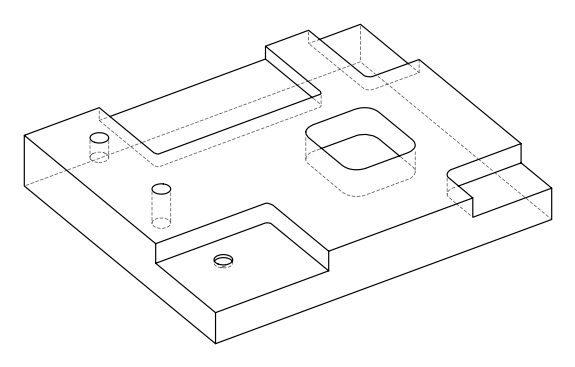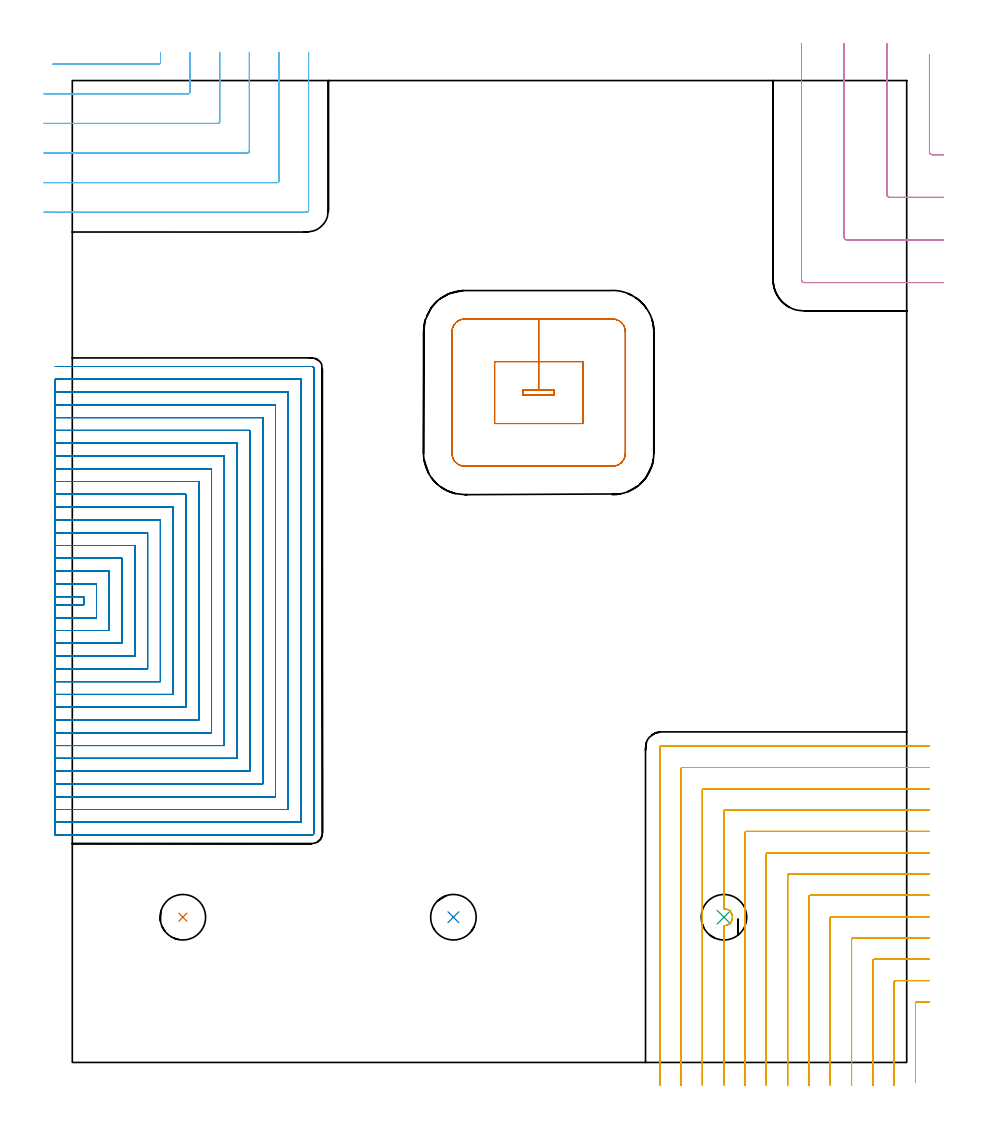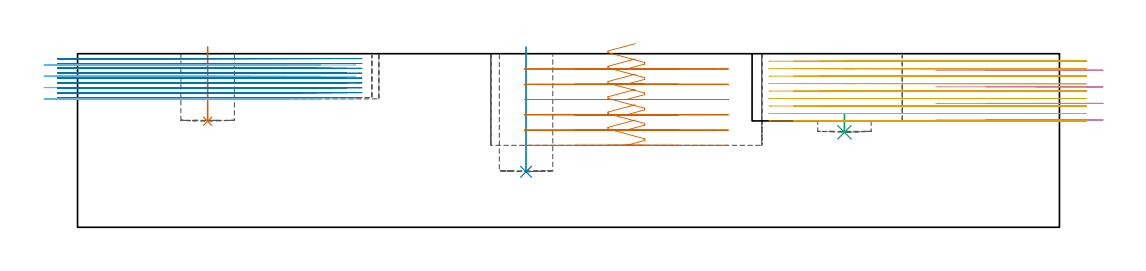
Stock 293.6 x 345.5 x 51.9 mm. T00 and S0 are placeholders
(PLAN: 8 operations, 5 tool changes, 165.6 min)
(1 INDEXABLE_INSERT_DRILL_BLIND_HOLE_FROM_SOLID | STEP1POCKET | NXT0302_003 | 0.09 min | 4017 mm3)
(2 INDEXABLE_INSERT_DRILL_BLIND_HOLE_FROM_SOLID_1 | STEP1POCKET_1 | NXT0302_003 | 0.15 min | 7048 mm3)
(3 INDEXABLE_INSERT_DRILL_BLIND_HOLE_FROM_SOLID_2 | STEP1POCKET_2 | NXT0302_003 | 0.03 min | 4680 mm3)
(4 MILL_CORNER_NOTCH_RECTANGULAR | CORNER_NOTCH_RECTANGULAR | UGT0201_136 | Follow Part, ap 5, ae 75% | 3.17 min | 74967 mm3)
(5 MILL_CORNER_NOTCH_RECTANGULAR_1 | CORNER_NOTCH_RECTANGULAR_1 | NXT0201_013 | Follow Part, ap 2.5, ae 75% | 32.02 min | 210665 mm3)
(6 MILL_CORNER_NOTCH_RECTANGULAR_2 | CORNER_NOTCH_RECTANGULAR_2 | UGT0201_131 | Follow Part, ap 3.475, ae 75% | 5.18 min | 64674 mm3)
(7 MILL_RECTANGULAR_POCKET | POCKET_RECTANGULAR_STRAIGHT | UGT0201_136 | Follow Part, ap 5, ae 75% | 5.22 min | 154429 mm3)
(8 MILL_SLOT | SLOT_PARTIAL_RECTANGULAR | UGT0201_014 | Follow Part, ap 1.5, ae 75% | 119.71 min | 196952 mm3)
(TOOL NXT0302_003 | Index. Insert Drill 16mm [880-D1600L20-05] | D16 PA176 FL80 Z2)
(TOOL UGT0201_136 | Carbide End Mill 20.0 | D20 FL30 Z4)
(TOOL NXT0201_013 | ENDMILL 10mm | D10 FL30 Z4)
(TOOL UGT0201_131 | Carbide End Mill 13.9 | D13.9 FL30 Z4)
(TOOL UGT0201_014 | End mill 6 mm | D6 FL24 Z4)
(OP 1 INDEXABLE_INSERT_DRILL_BLIND_HOLE_FROM_SOLID)
G17 G21 G94 G90
T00 M6
G54
G17 G0 G90 X38.9 Y51.1 S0 M3
G43 Z61.9 H1
G94 G81 G98 Z31.7 F250. R53.9
G80
M5
M2
(OP 2 INDEXABLE_INSERT_DRILL_BLIND_HOLE_FROM_SOLID_1)
G17 G21 G94 G90
T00 M6
G54
G17 G0 G90 X134.1 Y51.1 S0 M3
G43 Z61.9 H1
G94 G81 G98 Z16.6 F250. R53.9
G80
M5
M2
(OP 3 INDEXABLE_INSERT_DRILL_BLIND_HOLE_FROM_SOLID_2)
G17 G21 G94 G90
T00 M6
G54
G17 G0 G90 X229.3 Y51.1 S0 M3
G43 Z61.9 H1
G94 G81 G98 Z28.4 F250. R33.8
G80
M5
M2
(OP 4 MILL_CORNER_NOTCH_RECTANGULAR)
G17 G21 G94 G90
T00 M6
G54
G17 G0 G90 X301.6 Y354.5 S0 M3
G43 Z61.9 H0
Z46.95
G94 G1 Y351.5 F250.
Y320.395 F500.
G3 X302.595 Y319.4 R1.
G1 X303.6
X306.6 F250.
G0 Z61.9
X286.6 Y358.5
Z46.95
G1 Y355.5
Y305.395 F500.
G3 X287.595 Y304.4 R1.
G1 X303.6
X306.6 F250.
G0 Z61.9
X271.6 Y358.5
Z46.95
G1 Y355.5
Y290.396 F500.
G3 X272.596 Y289.4 R1.
G1 X303.6
X306.6 F250.
G0 Z61.9
X256.6 Y358.5
Z46.95
G1 Y355.5
Y275.396 F500.
G3 X257.596 Y274.4 R1.
G1 X303.6
X306.6 F250.
G0 Z61.9
X301.6 Y354.5
Z42.
G1 Y351.5
Y320.395 F500.
G3 X302.595 Y319.4 R1.
G1 X303.6
X306.6 F250.
G0 Z61.9
X286.6 Y358.5
Z42.
G1 Y355.5
Y305.395 F500.
G3 X287.595 Y304.4 R1.
G1 X303.6
X306.6 F250.
G0 Z61.9
X271.6 Y358.5
Z42.
G1 Y355.5
Y290.395 F500.
G3 X272.595 Y289.4 R1.
G1 X303.6
X306.6 F250.
G0 Z61.9
X256.6 Y358.5
Z42.
G1 Y355.5
Y275.396 F500.
G3 X257.596 Y274.4 R1.
G1 X303.6
X306.6 F250.
G0 Z61.9
X301.6 Y354.5
Z37.05
G1 Y351.5
Y320.395 F500.
G3 X302.595 Y319.4 R1.
G1 X303.6
X306.6 F250.
G0 Z61.9
X286.6 Y358.5
Z37.05
G1 Y355.5
Y305.395 F500.
G3 X287.595 Y304.4 R1.
G1 X303.6
X306.6 F250.
G0 Z61.9
X271.6 Y358.5
Z37.05
G1 Y355.5
Y290.395 F500.
G3 X272.595 Y289.4 R1.
G1 X303.6
X306.6 F250.
G0 Z61.9
X256.6 Y358.5
Z37.05
G1 Y355.5
Y275.396 F500.
G3 X257.596 Y274.4 R1.
G1 X303.6
X306.6 F250.
G0 Z61.9
X301.6 Y354.5
Z32.1
G1 Y351.5
Y320.395 F500.
G3 X302.595 Y319.4 R1.
G1 X303.6
X306.6 F250.
G0 Z61.9
X286.6 Y358.5
Z32.1
G1 Y355.5
Y305.395 F500.
G3 X287.595 Y304.4 R1.
G1 X303.6
X306.6 F250.
G0 Z61.9
X271.6 Y358.5
Z32.1
G1 Y355.5
Y290.395 F500.
G3 X272.595 Y289.4 R1.
G1 X303.6
X306.6 F250.
G0 Z61.9
X256.6 Y358.5
Z32.1
G1 Y355.5
Y275.396 F500.
G3 X257.596 Y274.4 R1.
G1 X303.6
X306.6 F250.
G0 Z61.9
M5
M2
(OP 5 MILL_CORNER_NOTCH_RECTANGULAR_1)
G17 G21 G94 G90
T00 M6
G54
G17 G0 G90 X301.6 Y21.3 S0 M3
G43 Z61.9 H0
Z49.667
G94 G1 X298.6 F250.
X297.194 F500.
G3 X296.7 Y20.806 R0.5
G1 Y-3.923
Y-6.923 F250.
G0 Z61.9
X301.6 Y28.8
Z49.667
G1 X298.6
X289.694 F500.
G3 X289.2 Y28.306 R0.5
G1 Y-5.
Y-8. F250.
G0 Z61.9
X301.6 Y36.3
Z49.667
G1 X298.6
X282.195 F500.
G3 X281.7 Y35.805 R0.5
G1 Y-5.
Y-8. F250.
G0 Z61.9
X301.6 Y43.8
Z49.667
G1 X298.6
X274.695 F500.
G3 X274.2 Y43.305 R0.5
G1 Y-5.
Y-8. F250.
G0 Z61.9
X301.6 Y51.3
Z49.667
G1 X298.6
X267.195 F500.
G3 X266.7 Y50.805 R0.5
G1 Y-5.
Y-8. F250.
G0 Z61.9
X301.6 Y58.8
Z49.667
G1 X298.6
X259.695 F500.
G3 X259.2 Y58.305 R0.5
G1 Y-5.
Y-8. F250.
G0 Z61.9
X301.6 Y66.3
Z49.667
G1 X298.6
X252.196 F500.
G3 X251.7 Y65.804 R0.5
G1 Y-5.
Y-8. F250.
G0 Z61.9
X301.6 Y73.8
Z49.667
G1 X298.6
X244.696 F500.
G3 X244.2 Y73.304 R0.5
G1 Y-5.
Y-8. F250.
G0 Z61.9
X301.6 Y81.3
Z49.667
G1 X298.6
X237.196 F500.
G3 X236.7 Y80.804 R0.5
G1 Y-5.
Y-8. F250.
G0 Z61.9
X301.6 Y88.8
Z49.667
G1 X298.6
X229.696 F500.
G3 X229.2 Y88.304 R0.5
G1 Y54.093
G2 X229.857 Y54.043 R2.996
X232.107 Y50.057 R2.996
X229.2 Y48.108 R3.007
G1 Y-5.
Y-8. F250.
G0 Z61.9
X301.6 Y96.3
Z49.667
G1 X298.6
X222.197 F500.
G3 X221.7 Y95.803 R0.5
G1 Y-5.
Y-8. F250.
G0 Z61.9
X301.6 Y103.8
Z49.667
G1 X298.6
X214.697 F500.
G3 X214.2 Y103.303 R0.5
G1 Y-5.
Y-8. F250.
G0 Z61.9
X301.6 Y111.3
Z49.667
G1 X298.6
X207.197 F500.
G3 X206.7 Y110.803 R0.5
G1 Y-5.
Y-8. F250.
G0 Z61.9
X301.6 Y21.3
Z47.433
G1 X298.6
X297.194 F500.
G3 X296.7 Y20.806 R0.5
G1 Y-3.923
Y-6.923 F250.
G0 Z61.9
X301.6 Y28.8
Z47.433
G1 X298.6
X289.694 F500.
G3 X289.2 Y28.306 R0.5
G1 Y-5.
Y-8. F250.
G0 Z61.9
X301.6 Y36.3
Z47.433
G1 X298.6
X282.195 F500.
G3 X281.7 Y35.805 R0.5
G1 Y-5.
Y-8. F250.
G0 Z61.9
X301.6 Y43.8
Z47.433
G1 X298.6
X274.695 F500.
G3 X274.2 Y43.305 R0.5
G1 Y-5.
Y-8. F250.
G0 Z61.9
X301.6 Y51.3
Z47.433
G1 X298.6
X267.195 F500.
G3 X266.7 Y50.805 R0.5
G1 Y-5.
Y-8. F250.
G0 Z61.9
X301.6 Y58.8
Z47.433
G1 X298.6
X259.695 F500.
G3 X259.2 Y58.305 R0.5
G1 Y-5.
Y-8. F250.
G0 Z61.9
X301.6 Y66.3
Z47.433
G1 X298.6
X252.196 F500.
G3 X251.7 Y65.804 R0.5
G1 Y-5.
Y-8. F250.
G0 Z61.9
X301.6 Y73.8
Z47.433
G1 X298.6
X244.696 F500.
G3 X244.2 Y73.304 R0.5
G1 Y-5.
Y-8. F250.
G0 Z61.9
X301.6 Y81.3
Z47.433
G1 X298.6
X237.196 F500.
G3 X236.7 Y80.804 R0.5
G1 Y-5.
Y-8. F250.
G0 Z61.9
X301.6 Y88.8
Z47.433
G1 X298.6
X229.696 F500.
G3 X229.2 Y88.304 R0.5
G1 Y54.093
G2 X229.857 Y54.043 R2.996
X232.107 Y50.057 R2.996
X229.2 Y48.108 R3.007
G1 Y-5.
Y-8. F250.
G0 Z61.9
X301.6 Y96.3
Z47.433
G1 X298.6
X222.197 F500.
G3 X221.7 Y95.803 R0.5
G1 Y-5.
Y-8. F250.
G0 Z61.9
X301.6 Y103.8
Z47.433
G1 X298.6
X214.697 F500.
G3 X214.2 Y103.303 R0.5
G1 Y-5.
Y-8. F250.
G0 Z61.9
X301.6 Y111.3
Z47.433
G1 X298.6
X207.197 F500.
G3 X206.7 Y110.803 R0.5
G1 Y-5.
Y-8. F250.
G0 Z61.9
X301.6 Y21.3
Z45.2
G1 X298.6
X297.194 F500.
G3 X296.7 Y20.806 R0.5
G1 Y-3.923
Y-6.923 F250.
G0 Z61.9
X301.6 Y28.8
Z45.2
G1 X298.6
X289.694 F500.
G3 X289.2 Y28.306 R0.5
G1 Y-5.
Y-8. F250.
G0 Z61.9
X301.6 Y36.3
Z45.2
G1 X298.6
X282.195 F500.
G3 X281.7 Y35.805 R0.5
G1 Y-5.
Y-8. F250.
G0 Z61.9
X301.6 Y43.8
Z45.2
G1 X298.6
X274.695 F500.
G3 X274.2 Y43.305 R0.5
G1 Y-5.
Y-8. F250.
G0 Z61.9
X301.6 Y51.3
Z45.2
G1 X298.6
X267.195 F500.
G3 X266.7 Y50.805 R0.5
G1 Y-5.
Y-8. F250.
G0 Z61.9
X301.6 Y58.8
Z45.2
G1 X298.6
X259.695 F500.
G3 X259.2 Y58.305 R0.5
G1 Y-5.
Y-8. F250.
G0 Z61.9
X301.6 Y66.3
Z45.2
G1 X298.6
X252.196 F500.
G3 X251.7 Y65.804 R0.5
G1 Y-5.
Y-8. F250.
G0 Z61.9
X301.6 Y73.8
Z45.2
G1 X298.6
X244.696 F500.
G3 X244.2 Y73.304 R0.5
G1 Y-5.
Y-8. F250.
G0 Z61.9
X301.6 Y81.3
Z45.2
G1 X298.6
X237.196 F500.
G3 X236.7 Y80.804 R0.5
G1 Y-5.
Y-8. F250.
G0 Z61.9
X301.6 Y88.8
Z45.2
G1 X298.6
X229.696 F500.
G3 X229.2 Y88.304 R0.5
G1 Y54.093
G2 X229.857 Y54.043 R2.996
X232.107 Y50.057 R2.996
X229.2 Y48.108 R3.007
G1 Y-5.
Y-8. F250.
G0 Z61.9
X301.6 Y96.3
Z45.2
G1 X298.6
X222.197 F500.
G3 X221.7 Y95.803 R0.5
G1 Y-5.
Y-8. F250.
G0 Z61.9
X301.6 Y103.8
Z45.2
G1 X298.6
X214.697 F500.
G3 X214.2 Y103.303 R0.5
G1 Y-5.
Y-8. F250.
G0 Z61.9
X301.6 Y111.3
Z45.2
G1 X298.6
X207.197 F500.
G3 X206.7 Y110.803 R0.5
G1 Y-5.
Y-8. F250.
G0 Z61.9
X301.6 Y21.3
Z42.967
G1 X298.6
X297.194 F500.
G3 X296.7 Y20.806 R0.5
G1 Y-3.923
Y-6.923 F250.
G0 Z61.9
X301.6 Y28.8
Z42.967
G1 X298.6
X289.694 F500.
G3 X289.2 Y28.306 R0.5
G1 Y-5.
Y-8. F250.
G0 Z61.9
X301.6 Y36.3
Z42.967
G1 X298.6
X282.195 F500.
G3 X281.7 Y35.805 R0.5
G1 Y-5.
Y-8. F250.
G0 Z61.9
X301.6 Y43.8
Z42.967
G1 X298.6
X274.695 F500.
G3 X274.2 Y43.305 R0.5
G1 Y-5.
Y-8. F250.
G0 Z61.9
X301.6 Y51.3
Z42.967
G1 X298.6
X267.195 F500.
G3 X266.7 Y50.805 R0.5
G1 Y-5.
Y-8. F250.
G0 Z61.9
X301.6 Y58.8
Z42.967
G1 X298.6
X259.695 F500.
G3 X259.2 Y58.305 R0.5
G1 Y-5.
Y-8. F250.
G0 Z61.9
X301.6 Y66.3
Z42.967
G1 X298.6
X252.196 F500.
G3 X251.7 Y65.804 R0.5
G1 Y-5.
Y-8. F250.
G0 Z61.9
X301.6 Y73.8
Z42.967
G1 X298.6
X244.696 F500.
G3 X244.2 Y73.304 R0.5
G1 Y-5.
Y-8. F250.
G0 Z61.9
X301.6 Y81.3
Z42.967
G1 X298.6
X237.196 F500.
G3 X236.7 Y80.804 R0.5
G1 Y-5.
Y-8. F250.
G0 Z61.9
X301.6 Y88.8
Z42.967
G1 X298.6
X229.696 F500.
G3 X229.2 Y88.304 R0.5
G1 Y54.093
G2 X229.857 Y54.043 R2.997
X232.107 Y50.057 R2.996
X229.2 Y48.108 R3.007
G1 Y-5.
Y-8. F250.
G0 Z61.9
X301.6 Y96.3
Z42.967
G1 X298.6
X222.197 F500.
G3 X221.7 Y95.803 R0.5
G1 Y-5.
Y-8. F250.
G0 Z61.9
X301.6 Y103.8
Z42.967
G1 X298.6
X214.697 F500.
G3 X214.2 Y103.303 R0.5
G1 Y-5.
Y-8. F250.
G0 Z61.9
X301.6 Y111.3
Z42.967
G1 X298.6
X207.197 F500.
G3 X206.7 Y110.803 R0.5
G1 Y-5.
Y-8. F250.
G0 Z61.9
X301.6 Y21.3
Z40.733
G1 X298.6
X297.194 F500.
G3 X296.7 Y20.806 R0.5
G1 Y-3.923
Y-6.923 F250.
G0 Z61.9
X301.6 Y28.8
Z40.733
G1 X298.6
X289.694 F500.
G3 X289.2 Y28.306 R0.5
G1 Y-5.
Y-8. F250.
G0 Z61.9
X301.6 Y36.3
Z40.733
G1 X298.6
X282.195 F500.
G3 X281.7 Y35.805 R0.5
G1 Y-5.
Y-8. F250.
G0 Z61.9
X301.6 Y43.8
Z40.733
G1 X298.6
X274.695 F500.
G3 X274.2 Y43.305 R0.5
G1 Y-5.
Y-8. F250.
G0 Z61.9
X301.6 Y51.3
Z40.733
G1 X298.6
X267.195 F500.
G3 X266.7 Y50.805 R0.5
G1 Y-5.
Y-8. F250.
G0 Z61.9
X301.6 Y58.8
Z40.733
G1 X298.6
X259.695 F500.
G3 X259.2 Y58.305 R0.5
G1 Y-5.
Y-8. F250.
G0 Z61.9
X301.6 Y66.3
Z40.733
G1 X298.6
X252.196 F500.
G3 X251.7 Y65.804 R0.5
G1 Y-5.
Y-8. F250.
G0 Z61.9
X301.6 Y73.8
Z40.733
G1 X298.6
X244.696 F500.
G3 X244.2 Y73.304 R0.5
G1 Y-5.
Y-8. F250.
G0 Z61.9
X301.6 Y81.3
Z40.733
G1 X298.6
X237.196 F500.
G3 X236.7 Y80.804 R0.5
G1 Y-5.
Y-8. F250.
G0 Z61.9
X301.6 Y88.8
Z40.733
G1 X298.6
X229.696 F500.
G3 X229.2 Y88.304 R0.5
G1 Y54.093
G2 X229.857 Y54.043 R2.997
X232.107 Y50.057 R2.996
X229.2 Y48.108 R3.007
G1 Y-5.
Y-8. F250.
G0 Z61.9
X301.6 Y96.3
Z40.733
G1 X298.6
X222.197 F500.
G3 X221.7 Y95.803 R0.5
G1 Y-5.
Y-8. F250.
G0 Z61.9
X301.6 Y103.8
Z40.733
G1 X298.6
X214.697 F500.
G3 X214.2 Y103.303 R0.5
G1 Y-5.
Y-8. F250.
G0 Z61.9
X301.6 Y111.3
Z40.733
G1 X298.6
X207.197 F500.
G3 X206.7 Y110.803 R0.5
G1 Y-5.
Y-8. F250.
G0 Z61.9
X301.6 Y21.3
Z38.5
G1 X298.6
X297.194 F500.
G3 X296.7 Y20.806 R0.5
G1 Y-3.923
Y-6.923 F250.
G0 Z61.9
X301.6 Y28.8
Z38.5
G1 X298.6
X289.694 F500.
G3 X289.2 Y28.306 R0.5
G1 Y-5.
Y-8. F250.
G0 Z61.9
X301.6 Y36.3
Z38.5
G1 X298.6
X282.195 F500.
G3 X281.7 Y35.805 R0.5
G1 Y-5.
Y-8. F250.
G0 Z61.9
X301.6 Y43.8
Z38.5
G1 X298.6
X274.695 F500.
G3 X274.2 Y43.305 R0.5
G1 Y-5.
Y-8. F250.
G0 Z61.9
X301.6 Y51.3
Z38.5
G1 X298.6
X267.195 F500.
G3 X266.7 Y50.805 R0.5
G1 Y-5.
Y-8. F250.
G0 Z61.9
X301.6 Y58.8
Z38.5
G1 X298.6
X259.695 F500.
G3 X259.2 Y58.305 R0.5
G1 Y-5.
Y-8. F250.
G0 Z61.9
X301.6 Y66.3
Z38.5
G1 X298.6
X252.196 F500.
G3 X251.7 Y65.804 R0.5
G1 Y-5.
Y-8. F250.
G0 Z61.9
X301.6 Y73.8
Z38.5
G1 X298.6
X244.696 F500.
G3 X244.2 Y73.304 R0.5
G1 Y-5.
Y-8. F250.
G0 Z61.9
X301.6 Y81.3
Z38.5
G1 X298.6
X237.196 F500.
G3 X236.7 Y80.804 R0.5
G1 Y-5.
Y-8. F250.
G0 Z61.9
X301.6 Y88.8
Z38.5
G1 X298.6
X229.696 F500.
G3 X229.2 Y88.304 R0.5
G1 Y54.093
G2 X229.857 Y54.043 R2.996
X232.107 Y50.057 R2.996
X229.2 Y48.108 R3.007
G1 Y-5.
Y-8. F250.
G0 Z61.9
X301.6 Y96.3
Z38.5
G1 X298.6
X222.197 F500.
G3 X221.7 Y95.803 R0.5
G1 Y-5.
Y-8. F250.
G0 Z61.9
X301.6 Y103.8
Z38.5
G1 X298.6
X214.697 F500.
G3 X214.2 Y103.303 R0.5
G1 Y-5.
Y-8. F250.
G0 Z61.9
X301.6 Y111.3
Z38.5
G1 X298.6
X207.197 F500.
G3 X206.7 Y110.803 R0.5
G1 Y-5.
Y-8. F250.
G0 Z61.9
X301.6 Y21.3
Z36.267
G1 X298.6
X297.194 F500.
G3 X296.7 Y20.806 R0.5
G1 Y-3.923
Y-6.923 F250.
G0 Z61.9
X301.6 Y28.8
Z36.267
G1 X298.6
X289.694 F500.
G3 X289.2 Y28.306 R0.5
G1 Y-5.
Y-8. F250.
G0 Z61.9
X301.6 Y36.3
Z36.267
G1 X298.6
X282.195 F500.
G3 X281.7 Y35.805 R0.5
G1 Y-5.
Y-8. F250.
G0 Z61.9
X301.6 Y43.8
Z36.267
G1 X298.6
X274.695 F500.
G3 X274.2 Y43.305 R0.5
G1 Y-5.
Y-8. F250.
G0 Z61.9
X301.6 Y51.3
Z36.267
G1 X298.6
X267.195 F500.
G3 X266.7 Y50.805 R0.5
G1 Y-5.
Y-8. F250.
G0 Z61.9
X301.6 Y58.8
Z36.267
G1 X298.6
X259.695 F500.
G3 X259.2 Y58.305 R0.5
G1 Y-5.
Y-8. F250.
G0 Z61.9
X301.6 Y66.3
Z36.267
G1 X298.6
X252.196 F500.
G3 X251.7 Y65.804 R0.5
G1 Y-5.
Y-8. F250.
G0 Z61.9
X301.6 Y73.8
Z36.267
G1 X298.6
X244.696 F500.
G3 X244.2 Y73.304 R0.5
G1 Y-5.
Y-8. F250.
G0 Z61.9
X301.6 Y81.3
Z36.267
G1 X298.6
X237.196 F500.
G3 X236.7 Y80.804 R0.5
G1 Y-5.
Y-8. F250.
G0 Z61.9
X301.6 Y88.8
Z36.267
G1 X298.6
X229.696 F500.
G3 X229.2 Y88.304 R0.5
G1 Y54.093
G2 X229.857 Y54.043 R2.996
X232.107 Y50.057 R2.996
X229.2 Y48.108 R3.007
G1 Y-5.
Y-8. F250.
G0 Z61.9
X301.6 Y96.3
Z36.267
G1 X298.6
X222.197 F500.
G3 X221.7 Y95.803 R0.5
G1 Y-5.
Y-8. F250.
G0 Z61.9
X301.6 Y103.8
Z36.267
G1 X298.6
X214.697 F500.
G3 X214.2 Y103.303 R0.5
G1 Y-5.
Y-8. F250.
G0 Z61.9
X301.6 Y111.3
Z36.267
G1 X298.6
X207.197 F500.
G3 X206.7 Y110.803 R0.5
G1 Y-5.
Y-8. F250.
G0 Z61.9
X301.6 Y21.3
Z34.033
G1 X298.6
X297.194 F500.
G3 X296.7 Y20.806 R0.5
G1 Y-3.923
Y-6.923 F250.
G0 Z61.9
X301.6 Y28.8
Z34.033
G1 X298.6
X289.694 F500.
G3 X289.2 Y28.306 R0.5
G1 Y-5.
Y-8. F250.
G0 Z61.9
X301.6 Y36.3
Z34.033
G1 X298.6
X282.195 F500.
G3 X281.7 Y35.805 R0.5
G1 Y-5.
Y-8. F250.
G0 Z61.9
X301.6 Y43.8
Z34.033
G1 X298.6
X274.695 F500.
G3 X274.2 Y43.305 R0.5
G1 Y-5.
Y-8. F250.
G0 Z61.9
X301.6 Y51.3
Z34.033
G1 X298.6
X267.195 F500.
G3 X266.7 Y50.805 R0.5
G1 Y-5.
Y-8. F250.
G0 Z61.9
X301.6 Y58.8
Z34.033
G1 X298.6
X259.695 F500.
G3 X259.2 Y58.305 R0.5
G1 Y-5.
Y-8. F250.
G0 Z61.9
X301.6 Y66.3
Z34.033
G1 X298.6
X252.196 F500.
G3 X251.7 Y65.804 R0.5
G1 Y-5.
Y-8. F250.
G0 Z61.9
X301.6 Y73.8
Z34.033
G1 X298.6
X244.696 F500.
G3 X244.2 Y73.304 R0.5
G1 Y-5.
Y-8. F250.
G0 Z61.9
X301.6 Y81.3
Z34.033
G1 X298.6
X237.196 F500.
G3 X236.7 Y80.804 R0.5
G1 Y-5.
Y-8. F250.
G0 Z61.9
X301.6 Y88.8
Z34.033
G1 X298.6
X229.696 F500.
G3 X229.2 Y88.304 R0.5
G1 Y54.093
G2 X229.857 Y54.043 R2.996
X232.107 Y50.057 R2.996
X229.2 Y48.108 R3.017
G1 Y-5.
Y-8. F250.
G0 Z61.9
X301.6 Y96.3
Z34.033
G1 X298.6
X222.197 F500.
G3 X221.7 Y95.803 R0.5
G1 Y-5.
Y-8. F250.
G0 Z61.9
X301.6 Y103.8
Z34.033
G1 X298.6
X214.697 F500.
G3 X214.2 Y103.303 R0.5
G1 Y-5.
Y-8. F250.
G0 Z61.9
X301.6 Y111.3
Z34.033
G1 X298.6
X207.197 F500.
G3 X206.7 Y110.803 R0.5
G1 Y-5.
Y-8. F250.
G0 Z61.9
X301.6 Y21.3
Z31.8
G1 X298.6
X297.194 F500.
G3 X296.7 Y20.806 R0.5
G1 Y-3.923
Y-6.923 F250.
G0 Z61.9
X301.6 Y28.8
Z31.8
G1 X298.6
X289.694 F500.
G3 X289.2 Y28.306 R0.5
G1 Y-5.
Y-8. F250.
G0 Z61.9
X301.6 Y36.3
Z31.8
G1 X298.6
X282.195 F500.
G3 X281.7 Y35.805 R0.5
G1 Y-5.
Y-8. F250.
G0 Z61.9
X301.6 Y43.8
Z31.8
G1 X298.6
X274.695 F500.
G3 X274.2 Y43.305 R0.5
G1 Y-5.
Y-8. F250.
G0 Z61.9
X301.6 Y51.3
Z31.8
G1 X298.6
X267.195 F500.
G3 X266.7 Y50.805 R0.5
G1 Y-5.
Y-8. F250.
G0 Z61.9
X301.6 Y58.8
Z31.8
G1 X298.6
X259.695 F500.
G3 X259.2 Y58.305 R0.5
G1 Y-5.
Y-8. F250.
G0 Z61.9
X301.6 Y66.3
Z31.8
G1 X298.6
X252.196 F500.
G3 X251.7 Y65.804 R0.5
G1 Y-5.
Y-8. F250.
G0 Z61.9
X301.6 Y73.8
Z31.8
G1 X298.6
X244.696 F500.
G3 X244.2 Y73.304 R0.5
G1 Y-5.
Y-8. F250.
G0 Z61.9
X301.6 Y81.3
Z31.8
G1 X298.6
X237.196 F500.
G3 X236.7 Y80.804 R0.5
G1 Y-5.
Y-8. F250.
G0 Z61.9
X301.6 Y88.8
Z31.8
G1 X298.6
X229.696 F500.
G3 X229.2 Y88.304 R0.5
G1 Y54.091
G2 X231.679 Y52.918 R3.001
X231.905 Y49.627 R2.997
X229.906 Y48.171 R3.017
X229.2 Y48.109 R3.034
G1 Y-5.
Y-8. F250.
G0 Z61.9
X301.6 Y96.3
Z31.8
G1 X298.6
X222.197 F500.
G3 X221.7 Y95.803 R0.5
G1 Y-5.
Y-8. F250.
G0 Z61.9
X301.6 Y103.8
Z31.8
G1 X298.6
X214.697 F500.
G3 X214.2 Y103.303 R0.5
G1 Y-5.
Y-8. F250.
G0 Z61.9
X301.6 Y111.3
Z31.8
G1 X298.6
X207.197 F500.
G3 X206.7 Y110.803 R0.5
G1 Y-5.
Y-8. F250.
G0 Z61.9
M5
M2
(OP 6 MILL_CORNER_NOTCH_RECTANGULAR_2)
G17 G21 G94 G90
T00 M6
G54
G17 G0 G90 X-6.867 Y351.275 S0 M3
G43 Z61.9 H0
Z48.525
G94 G1 X-3.867 F250.
X30.335 F500.
G3 X31.025 Y351.965 R0.695
G1 Y352.45
Y355.45 F250.
G0 Z61.9
X-9.95 Y340.85
Z48.525
G1 X-6.95
X40.759 F500.
G3 X41.45 Y341.541 R0.695
G1 Y352.45
Y355.45 F250.
G0 Z61.9
X-9.95 Y330.425
Z48.525
G1 X-6.95
X51.184 F500.
G3 X51.875 Y331.116 R0.695
G1 Y352.45
Y355.45 F250.
G0 Z61.9
X-9.95 Y320.
Z48.525
G1 X-6.95
X61.609 F500.
G3 X62.3 Y320.691 R0.695
G1 Y352.45
Y355.45 F250.
G0 Z61.9
X-9.95 Y309.575
Z48.525
G1 X-6.95
X72.034 F500.
G3 X72.725 Y310.266 R0.695
G1 Y352.45
Y355.45 F250.
G0 Z61.9
X-9.95 Y299.15
Z48.525
G1 X-6.95
X82.459 F500.
G3 X83.15 Y299.841 R0.695
G1 Y352.45
Y355.45 F250.
G0 Z61.9
X-6.867 Y351.275
Z45.15
G1 X-3.867
X30.335 F500.
G3 X31.025 Y351.965 R0.695
G1 Y352.45
Y355.45 F250.
G0 Z61.9
X-9.95 Y340.85
Z45.15
G1 X-6.95
X40.759 F500.
G3 X41.45 Y341.541 R0.695
G1 Y352.45
Y355.45 F250.
G0 Z61.9
X-9.95 Y330.425
Z45.15
G1 X-6.95
X51.184 F500.
G3 X51.875 Y331.116 R0.695
G1 Y352.45
Y355.45 F250.
G0 Z61.9
X-9.95 Y320.
Z45.15
G1 X-6.95
X61.609 F500.
G3 X62.3 Y320.691 R0.695
G1 Y352.45
Y355.45 F250.
G0 Z61.9
X-9.95 Y309.575
Z45.15
G1 X-6.95
X72.034 F500.
G3 X72.725 Y310.266 R0.695
G1 Y352.45
Y355.45 F250.
G0 Z61.9
X-9.95 Y299.15
Z45.15
G1 X-6.95
X82.459 F500.
G3 X83.15 Y299.841 R0.695
G1 Y352.45
Y355.45 F250.
G0 Z61.9
X-6.867 Y351.275
Z41.775
G1 X-3.867
X30.335 F500.
G3 X31.025 Y351.965 R0.695
G1 Y352.45
Y355.45 F250.
G0 Z61.9
X-9.95 Y340.85
Z41.775
G1 X-6.95
X40.759 F500.
G3 X41.45 Y341.541 R0.695
G1 Y352.45
Y355.45 F250.
G0 Z61.9
X-9.95 Y330.425
Z41.775
G1 X-6.95
X51.184 F500.
G3 X51.875 Y331.116 R0.695
G1 Y352.45
Y355.45 F250.
G0 Z61.9
X-9.95 Y320.
Z41.775
G1 X-6.95
X61.609 F500.
G3 X62.3 Y320.691 R0.695
G1 Y352.45
Y355.45 F250.
G0 Z61.9
X-9.95 Y309.575
Z41.775
G1 X-6.95
X72.034 F500.
G3 X72.725 Y310.266 R0.695
G1 Y352.45
Y355.45 F250.
G0 Z61.9
X-9.95 Y299.15
Z41.775
G1 X-6.95
X82.459 F500.
G3 X83.15 Y299.841 R0.695
G1 Y352.45
Y355.45 F250.
G0 Z61.9
X-6.867 Y351.275
Z38.4
G1 X-3.867
X30.335 F500.
G3 X31.025 Y351.965 R0.695
G1 Y352.45
Y355.45 F250.
G0 Z61.9
X-9.95 Y340.85
Z38.4
G1 X-6.95
X40.759 F500.
G3 X41.45 Y341.541 R0.695
G1 Y352.45
Y355.45 F250.
G0 Z61.9
X-9.95 Y330.425
Z38.4
G1 X-6.95
X51.184 F500.
G3 X51.875 Y331.116 R0.695
G1 Y352.45
Y355.45 F250.
G0 Z61.9
X-9.95 Y320.
Z38.4
G1 X-6.95
X61.609 F500.
G3 X62.3 Y320.691 R0.695
G1 Y352.45
Y355.45 F250.
G0 Z61.9
X-9.95 Y309.575
Z38.4
G1 X-6.95
X72.034 F500.
G3 X72.725 Y310.266 R0.695
G1 Y352.45
Y355.45 F250.
G0 Z61.9
X-9.95 Y299.15
Z38.4
G1 X-6.95
X82.459 F500.
G3 X83.15 Y299.841 R0.695
G1 Y352.45
Y355.45 F250.
G0 Z61.9
M5
M2
(OP 7 MILL_RECTANGULAR_POCKET)
G17 G21 G94 G90
T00 M6
G54
G17 G0 G90 X166.739 Y236.6 S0 M3
G43 Z61.9 H0
Z54.9
G94 G1 X158.6 Z52.719 F250.
Y234.8 Z52.237
X169.6 Z49.289
Y236.6 Z48.807
X164.1 Z47.333
X158.6 F500.
Y234.8
X169.6
Y236.6
X164.1
Y246.6
X148.6
Y224.8
X179.6
Y246.6
X164.1
Y261.6
X138.1
G3 X133.6 Y257.1 R4.5
G1 Y214.3
G3 X138.1 Y209.8 R4.5
G1 X190.1
G3 X194.6 Y214.3 R4.5
G1 Y257.1
G3 X190.1 Y261.6 R4.5
G1 X164.1
X163.1
G0 X166.739 Y236.6 Z50.333
G1 X158.6 Z48.152 F250.
Y234.8 Z47.67
X169.6 Z44.723
Y236.6 Z44.24
X164.1 Z42.767
X158.6 F500.
Y234.8
X169.6
Y236.6
X164.1
Y246.6
X148.6
Y224.8
X179.6
Y246.6
X164.1
Y261.6
X138.1
G3 X133.6 Y257.1 R4.5
G1 Y214.3
G3 X138.1 Y209.8 R4.5
G1 X190.1
G3 X194.6 Y214.3 R4.5
G1 Y257.1
G3 X190.1 Y261.6 R4.5
G1 X164.1
X163.1
G0 X166.739 Y236.6 Z45.767
G1 X158.6 Z43.586 F250.
Y234.8 Z43.103
X169.6 Z40.156
Y236.6 Z39.674
X164.1 Z38.2
X158.6 F500.
Y234.8
X169.6
Y236.6
X164.1
Y246.6
X148.6
Y224.8
X179.6
Y246.6
X164.1
Y261.6
X138.1
G3 X133.6 Y257.1 R4.5
G1 Y214.3
G3 X138.1 Y209.8 R4.5
G1 X190.1
G3 X194.6 Y214.3 R4.5
G1 Y257.1
G3 X190.1 Y261.6 R4.5
G1 X164.1
X163.1
G0 X166.739 Y236.6 Z41.2
G1 X158.6 Z39.019 F250.
Y234.8 Z38.537
X169.6 Z35.589
Y236.6 Z35.107
X164.1 Z33.633
X158.6 F500.
Y234.8
X169.6
Y236.6
X164.1
Y246.6
X148.6
Y224.8
X179.6
Y246.6
X164.1
Y261.6
X138.1
G3 X133.6 Y257.1 R4.5
G1 Y214.3
G3 X138.1 Y209.8 R4.5
G1 X190.1
G3 X194.6 Y214.3 R4.5
G1 Y257.1
G3 X190.1 Y261.6 R4.5
G1 X164.1
X163.1
G0 X166.739 Y236.6 Z36.633
G1 X158.6 Z34.452 F250.
Y234.8 Z33.97
X169.6 Z31.023
Y236.6 Z30.54
X164.1 Z29.067
X158.6 F500.
Y234.8
X169.6
Y236.6
X164.1
Y246.6
X148.6
Y224.8
X179.6
Y246.6
X164.1
Y261.6
X138.1
G3 X133.6 Y257.1 R4.5
G1 Y214.3
G3 X138.1 Y209.8 R4.5
G1 X190.1
G3 X194.6 Y214.3 R4.5
G1 Y257.1
G3 X190.1 Y261.6 R4.5
G1 X164.1
X163.1
G0 X166.739 Y236.6 Z32.067
G1 X158.6 Z29.886 F250.
Y234.8 Z29.403
X169.6 Z26.456
Y236.6 Z25.974
X164.1 Z24.5
X158.6 F500.
Y234.8
X169.6
Y236.6
X164.1
Y246.6
X148.6
Y224.8
X179.6
Y246.6
X164.1
Y261.6
X138.1
G3 X133.6 Y257.1 R4.5
G1 Y214.3
G3 X138.1 Y209.8 R4.5
G1 X190.1
G3 X194.6 Y214.3 R4.5
G1 Y257.1
G3 X190.1 Y261.6 R4.5
G1 X164.1
X163.1
G0 Z61.9
M5
M2
(OP 8 MILL_SLOT)
G17 G21 G94 G90
T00 M6
G54
G17 G0 G90 X-6. Y161. S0 M3
G43 Z61.9 H0
Z50.444
G94 G1 X-3. F250.
X4. F500.
Y163.9
X-3.
X-6. F250.
Y156.5
X-3.
X8.5 F500.
Y168.4
X-3.
X-6. F250.
Y152.
X-3.
X13. F500.
Y172.9
X-3.
X-6. F250.
Y147.5
X-3.
X17.5 F500.
Y177.4
X-3.
X-6. F250.
Y143.
X-3.
X22. F500.
Y181.9
X-3.
X-6. F250.
Y138.5
X-3.
X26.5 F500.
Y186.4
X-3.
X-6. F250.
Y134.
X-3.
X31. F500.
Y190.9
X-3.
X-6. F250.
Y129.5
X-3.
X35.5 F500.
Y195.4
X-3.
X-6. F250.
Y125.
X-3.
X40. F500.
Y199.9
X-3.
X-6. F250.
Y120.5
X-3.
X44.5 F500.
Y204.4
X-3.
X-6. F250.
Y116.
X-3.
X49. F500.
Y208.9
X-3.
X-6. F250.
Y111.5
X-3.
X53.5 F500.
Y213.4
X-3.
X-6. F250.
Y107.
X-3.
X58. F500.
Y217.9
X-3.
X-6. F250.
Y102.5
X-3.
X62.5 F500.
Y222.4
X-3.
X-6. F250.
Y98.
X-3.
X67. F500.
Y226.9
X-3.
X-6. F250.
Y93.5
X-3.
X71.5 F500.
Y231.4
X-3.
X-6. F250.
Y89.
X-3.
X76. F500.
Y235.9
X-3.
X-6. F250.
Y84.5
X-3.
X80.5 F500.
Y240.4
X-3.
X-6. F250.
Y80.
X-3.
X84.3 F500.
G3 X85. Y80.7 R0.7
G1 Y244.2
G3 X84.3 Y244.9 R0.7
G1 X-3.
X-6. F250.
G0 Y161. Z48.989
G1 X-3.
X4. F500.
Y163.9
X-3.
X-6. F250.
Y156.5
X-3.
X8.5 F500.
Y168.4
X-3.
X-6. F250.
Y152.
X-3.
X13. F500.
Y172.9
X-3.
X-6. F250.
Y147.5
X-3.
X17.5 F500.
Y177.4
X-3.
X-6. F250.
Y143.
X-3.
X22. F500.
Y181.9
X-3.
X-6. F250.
Y138.5
X-3.
X26.5 F500.
Y186.4
X-3.
X-6. F250.
Y134.
X-3.
X31. F500.
Y190.9
X-3.
X-6. F250.
Y129.5
X-3.
X35.5 F500.
Y195.4
X-3.
X-6. F250.
Y125.
X-3.
X40. F500.
Y199.9
X-3.
X-6. F250.
Y120.5
X-3.
X44.5 F500.
Y204.4
X-3.
X-6. F250.
Y116.
X-3.
X49. F500.
Y208.9
X-3.
X-6. F250.
Y111.5
X-3.
X53.5 F500.
Y213.4
X-3.
X-6. F250.
Y107.
X-3.
X58. F500.
Y217.9
X-3.
X-6. F250.
Y102.5
X-3.
X62.5 F500.
Y222.4
X-3.
X-6. F250.
Y98.
X-3.
X67. F500.
Y226.9
X-3.
X-6. F250.
Y93.5
X-3.
X71.5 F500.
Y231.4
X-3.
X-6. F250.
Y89.
X-3.
X76. F500.
Y235.9
X-3.
X-6. F250.
Y84.5
X-3.
X80.5 F500.
Y240.4
X-3.
X-6. F250.
Y80.
X-3.
X84.3 F500.
G3 X85. Y80.7 R0.7
G1 Y244.2
G3 X84.3 Y244.9 R0.7
G1 X-3.
X-6. F250.
G0 Y161. Z47.533
G1 X-3.
X4. F500.
Y163.9
X-3.
X-6. F250.
Y156.5
X-3.
X8.5 F500.
Y168.4
X-3.
X-6. F250.
Y152.
X-3.
X13. F500.
Y172.9
X-3.
X-6. F250.
Y147.5
X-3.
X17.5 F500.
Y177.4
X-3.
X-6. F250.
Y143.
X-3.
X22. F500.
Y181.9
X-3.
X-6. F250.
Y138.5
X-3.
X26.5 F500.
Y186.4
X-3.
X-6. F250.
Y134.
X-3.
X31. F500.
Y190.9
X-3.
X-6. F250.
Y129.5
X-3.
X35.5 F500.
Y195.4
X-3.
X-6. F250.
Y125.
X-3.
X40. F500.
Y199.9
X-3.
X-6. F250.
Y120.5
X-3.
X44.5 F500.
Y204.4
X-3.
X-6. F250.
Y116.
X-3.
X49. F500.
Y208.9
X-3.
X-6. F250.
Y111.5
X-3.
X53.5 F500.
Y213.4
X-3.
X-6. F250.
Y107.
X-3.
X58. F500.
Y217.9
X-3.
X-6. F250.
Y102.5
X-3.
X62.5 F500.
Y222.4
X-3.
X-6. F250.
Y98.
X-3.
X67. F500.
Y226.9
X-3.
X-6. F250.
Y93.5
X-3.
X71.5 F500.
Y231.4
X-3.
X-6. F250.
Y89.
X-3.
X76. F500.
Y235.9
X-3.
X-6. F250.
Y84.5
X-3.
X80.5 F500.
Y240.4
X-3.
X-6. F250.
Y80.
X-3.
X84.3 F500.
G3 X85. Y80.7 R0.7
G1 Y244.2
G3 X84.3 Y244.9 R0.7
G1 X-3.
X-6. F250.
G0 Y161. Z46.078
G1 X-3.
X4. F500.
Y163.9
X-3.
X-6. F250.
Y156.5
X-3.
X8.5 F500.
Y168.4
X-3.
X-6. F250.
Y152.
X-3.
X13. F500.
Y172.9
X-3.
X-6. F250.
Y147.5
X-3.
X17.5 F500.
Y177.4
X-3.
X-6. F250.
Y143.
X-3.
X22. F500.
Y181.9
X-3.
X-6. F250.
Y138.5
X-3.
X26.5 F500.
Y186.4
X-3.
X-6. F250.
Y134.
X-3.
X31. F500.
Y190.9
X-3.
X-6. F250.
Y129.5
X-3.
X35.5 F500.
Y195.4
X-3.
X-6. F250.
Y125.
X-3.
X40. F500.
Y199.9
X-3.
X-6. F250.
Y120.5
X-3.
X44.5 F500.
Y204.4
X-3.
X-6. F250.
Y116.
X-3.
X49. F500.
Y208.9
X-3.
X-6. F250.
Y111.5
X-3.
X53.5 F500.
Y213.4
X-3.
X-6. F250.
Y107.
X-3.
X58. F500.
Y217.9
X-3.
X-6. F250.
Y102.5
X-3.
X62.5 F500.
Y222.4
X-3.
X-6. F250.
Y98.
X-3.
X67. F500.
Y226.9
X-3.
X-6. F250.
Y93.5
X-3.
X71.5 F500.
Y231.4
X-3.
X-6. F250.
Y89.
X-3.
X76. F500.
Y235.9
X-3.
X-6. F250.
Y84.5
X-3.
X80.5 F500.
Y240.4
X-3.
X-6. F250.
Y80.
X-3.
X84.3 F500.
G3 X85. Y80.7 R0.7
G1 Y244.2
G3 X84.3 Y244.9 R0.7
G1 X-3.
X-6. F250.
G0 Y161. Z44.622
G1 X-3.
X4. F500.
Y163.9
X-3.
X-6. F250.
Y156.5
X-3.
X8.5 F500.
Y168.4
X-3.
X-6. F250.
Y152.
X-3.
X13. F500.
Y172.9
X-3.
X-6. F250.
Y147.5
X-3.
X17.5 F500.
Y177.4
X-3.
X-6. F250.
Y143.
X-3.
X22. F500.
Y181.9
X-3.
X-6. F250.
Y138.5
X-3.
X26.5 F500.
Y186.4
X-3.
X-6. F250.
Y134.
X-3.
X31. F500.
Y190.9
X-3.
X-6. F250.
Y129.5
X-3.
X35.5 F500.
Y195.4
X-3.
X-6. F250.
Y125.
X-3.
X40. F500.
Y199.9
X-3.
X-6. F250.
Y120.5
X-3.
X44.5 F500.
Y204.4
X-3.
X-6. F250.
Y116.
X-3.
X49. F500.
Y208.9
X-3.
X-6. F250.
Y111.5
X-3.
X53.5 F500.
Y213.4
X-3.
X-6. F250.
Y107.
X-3.
X58. F500.
Y217.9
X-3.
X-6. F250.
Y102.5
X-3.
X62.5 F500.
Y222.4
X-3.
X-6. F250.
Y98.
X-3.
X67. F500.
Y226.9
X-3.
X-6. F250.
Y93.5
X-3.
X71.5 F500.
Y231.4
X-3.
X-6. F250.
Y89.
X-3.
X76. F500.
Y235.9
X-3.
X-6. F250.
Y84.5
X-3.
X80.5 F500.
Y240.4
X-3.
X-6. F250.
Y80.
X-3.
X84.3 F500.
G3 X85. Y80.7 R0.7
G1 Y244.2
G3 X84.3 Y244.9 R0.7
G1 X-3.
X-6. F250.
G0 Y161. Z43.167
G1 X-3.
X4. F500.
Y163.9
X-3.
X-6. F250.
Y156.5
X-3.
X8.5 F500.
Y168.4
X-3.
X-6. F250.
Y152.
X-3.
X13. F500.
Y172.9
X-3.
X-6. F250.
Y147.5
X-3.
X17.5 F500.
Y177.4
X-3.
X-6. F250.
Y143.
X-3.
X22. F500.
Y181.9
X-3.
X-6. F250.
Y138.5
X-3.
X26.5 F500.
Y186.4
X-3.
X-6. F250.
Y134.
X-3.
X31. F500.
Y190.9
X-3.
X-6. F250.
Y129.5
X-3.
X35.5 F500.
Y195.4
X-3.
X-6. F250.
Y125.
X-3.
X40. F500.
Y199.9
X-3.
X-6. F250.
Y120.5
X-3.
X44.5 F500.
Y204.4
X-3.
X-6. F250.
Y116.
X-3.
X49. F500.
Y208.9
X-3.
X-6. F250.
Y111.5
X-3.
X53.5 F500.
Y213.4
X-3.
X-6. F250.
Y107.
X-3.
X58. F500.
Y217.9
X-3.
X-6. F250.
Y102.5
X-3.
X62.5 F500.
Y222.4
X-3.
X-6. F250.
Y98.
X-3.
X67. F500.
Y226.9
X-3.
X-6. F250.
Y93.5
X-3.
X71.5 F500.
Y231.4
X-3.
X-6. F250.
Y89.
X-3.
X76. F500.
Y235.9
X-3.
X-6. F250.
Y84.5
X-3.
X80.5 F500.
Y240.4
X-3.
X-6. F250.
Y80.
X-3.
X84.3 F500.
G3 X85. Y80.7 R0.7
G1 Y244.2
G3 X84.3 Y244.9 R0.7
G1 X-3.
X-6. F250.
G0 Y161. Z41.711
G1 X-3.
X4. F500.
Y163.9
X-3.
X-6. F250.
Y156.5
X-3.
X8.5 F500.
Y168.4
X-3.
X-6. F250.
Y152.
X-3.
X13. F500.
Y172.9
X-3.
X-6. F250.
Y147.5
X-3.
X17.5 F500.
Y177.4
X-3.
X-6. F250.
Y143.
X-3.
X22. F500.
Y181.9
X-3.
X-6. F250.
Y138.5
X-3.
X26.5 F500.
Y186.4
X-3.
X-6. F250.
Y134.
X-3.
X31. F500.
Y190.9
X-3.
X-6. F250.
Y129.5
X-3.
X35.5 F500.
Y195.4
X-3.
X-6. F250.
Y125.
X-3.
X40. F500.
Y199.9
X-3.
X-6. F250.
Y120.5
X-3.
X44.5 F500.
Y204.4
X-3.
X-6. F250.
Y116.
X-3.
X49. F500.
Y208.9
X-3.
X-6. F250.
Y111.5
X-3.
X53.5 F500.
Y213.4
X-3.
X-6. F250.
Y107.
X-3.
X58. F500.
Y217.9
X-3.
X-6. F250.
Y102.5
X-3.
X62.5 F500.
Y222.4
X-3.
X-6. F250.
Y98.
X-3.
X67. F500.
Y226.9
X-3.
X-6. F250.
Y93.5
X-3.
X71.5 F500.
Y231.4
X-3.
X-6. F250.
Y89.
X-3.
X76. F500.
Y235.9
X-3.
X-6. F250.
Y84.5
X-3.
X80.5 F500.
Y240.4
X-3.
X-6. F250.
Y80.
X-3.
X84.3 F500.
G3 X85. Y80.7 R0.7
G1 Y244.2
G3 X84.3 Y244.9 R0.7
G1 X-3.
X-6. F250.
G0 Y161. Z40.256
G1 X-3.
X4. F500.
Y163.9
X-3.
X-6. F250.
Y156.5
X-3.
X8.5 F500.
Y168.4
X-3.
X-6. F250.
Y152.
X-3.
X13. F500.
Y172.9
X-3.
X-6. F250.
Y147.5
X-3.
X17.5 F500.
Y177.4
X-3.
X-6. F250.
Y143.
X-3.
X22. F500.
Y181.9
X-3.
X-6. F250.
Y138.5
X-3.
X26.5 F500.
Y186.4
X-3.
X-6. F250.
Y134.
X-3.
X31. F500.
Y190.9
X-3.
X-6. F250.
Y129.5
X-3.
X35.5 F500.
Y195.4
X-3.
X-6. F250.
Y125.
X-3.
X40. F500.
Y199.9
X-3.
X-6. F250.
Y120.5
X-3.
X44.5 F500.
Y204.4
X-3.
X-6. F250.
Y116.
X-3.
X49. F500.
Y208.9
X-3.
X-6. F250.
Y111.5
X-3.
X53.5 F500.
Y213.4
X-3.
X-6. F250.
Y107.
X-3.
X58. F500.
Y217.9
X-3.
X-6. F250.
Y102.5
X-3.
X62.5 F500.
Y222.4
X-3.
X-6. F250.
Y98.
X-3.
X67. F500.
Y226.9
X-3.
X-6. F250.
Y93.5
X-3.
X71.5 F500.
Y231.4
X-3.
X-6. F250.
Y89.
X-3.
X76. F500.
Y235.9
X-3.
X-6. F250.
Y84.5
X-3.
X80.5 F500.
Y240.4
X-3.
X-6. F250.
Y80.
X-3.
X84.3 F500.
G3 X85. Y80.7 R0.7
G1 Y244.2
G3 X84.3 Y244.9 R0.7
G1 X-3.
X-6. F250.
G0 Y161. Z38.8
G1 X-3.
X4. F500.
Y163.9
X-3.
X-6. F250.
Y156.5
X-3.
X8.5 F500.
Y168.4
X-3.
X-6. F250.
Y152.
X-3.
X13. F500.
Y172.9
X-3.
X-6. F250.
Y147.5
X-3.
X17.5 F500.
Y177.4
X-3.
X-6. F250.
Y143.
X-3.
X22. F500.
Y181.9
X-3.
X-6. F250.
Y138.5
X-3.
X26.5 F500.
Y186.4
X-3.
X-6. F250.
Y134.
X-3.
X31. F500.
Y190.9
X-3.
X-6. F250.
Y129.5
X-3.
X35.5 F500.
Y195.4
X-3.
X-6. F250.
Y125.
X-3.
X40. F500.
Y199.9
X-3.
X-6. F250.
Y120.5
X-3.
X44.5 F500.
Y204.4
X-3.
X-6. F250.
Y116.
X-3.
X49. F500.
Y208.9
X-3.
X-6. F250.
Y111.5
X-3.
X53.5 F500.
Y213.4
X-3.
X-6. F250.
Y107.
X-3.
X58. F500.
Y217.9
X-3.
X-6. F250.
Y102.5
X-3.
X62.5 F500.
Y222.4
X-3.
X-6. F250.
Y98.
X-3.
X67. F500.
Y226.9
X-3.
X-6. F250.
Y93.5
X-3.
X71.5 F500.
Y231.4
X-3.
X-6. F250.
Y89.
X-3.
X76. F500.
Y235.9
X-3.
X-6. F250.
Y84.5
X-3.
X80.5 F500.
Y240.4
X-3.
X-6. F250.
Y80.
X-3.
X84.3 F500.
G3 X85. Y80.7 R0.7
G1 Y244.2
G3 X84.3 Y244.9 R0.7
G1 X-3.
X-6. F250.
G0 Z61.9
M5
M2
